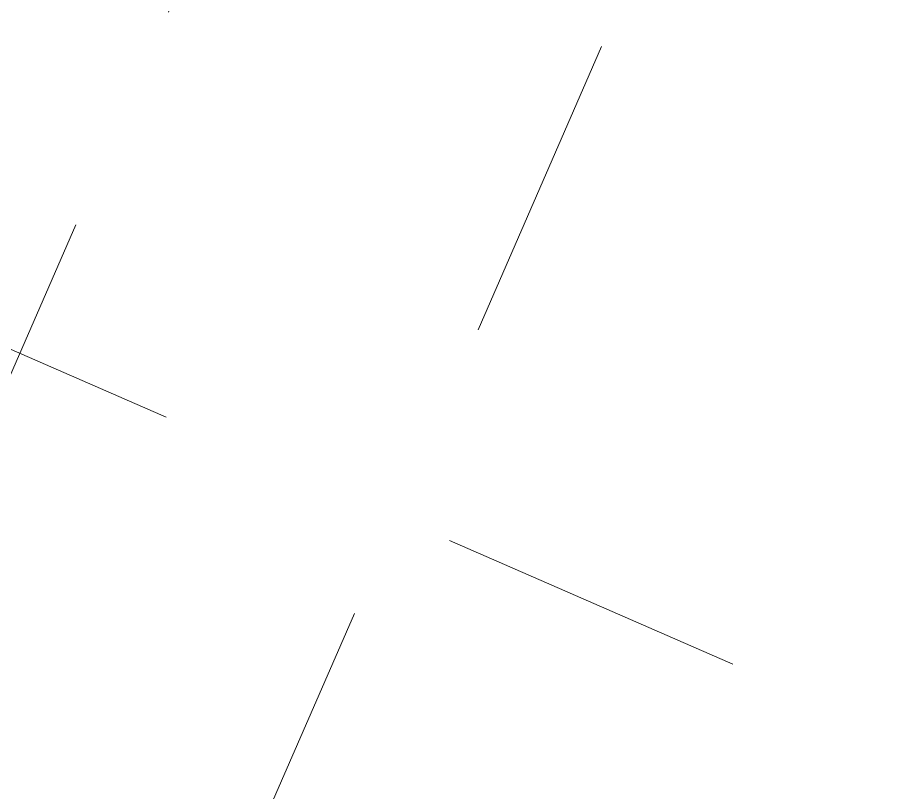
# Model space of a CAD drawing. Header units: millimetres. Extents: x -50172 to 90294, y -80883 to 25069.
# Drawn here: x -22646 to -21844, y -31984 to -31277 of the extents above; entities that cross this region are included whole.
import ezdxf
from ezdxf.enums import TextEntityAlignment as Align

# ---------------------------------------------------------------- set-up
doc = ezdxf.new("R2010")
doc.units = ezdxf.units.MM
doc.header["$MEASUREMENT"] = 0
doc.linetypes.add('Dashed', pattern=[564.444447, 282.222223, -282.222223])
doc.linetypes.add('Double Dashed', pattern=[1093.611073, 529.166651, -211.666656, 141.111112, -211.666656])
doc.layers.add('A-95-MC_Marker_Section_P2.Marker', color=7, linetype='Continuous')
doc.layers.add('New_A-15-MG_Structural_Grid_Phase_2', color=7, linetype='Continuous')
doc.layers.add('A-95-MC_Marker_Section_P2.Marker_Pen_No__1', color=7, linetype='Continuous', lineweight=13)
doc.layers.add('New_A-15-MG_Structural_Grid_Phase_2_Pen_No__222', color=7, linetype='Continuous', lineweight=13, true_color=0x65af33)
doc.styles.add('GENERATED_STYLE_4', font='')
doc.styles.get('GENERATED_STYLE_4').set_extended_font_data('Swis721 BT')

# ---------------------------------------------------------------- blocks, each defined once
blk = doc.blocks.new('Standard grid marker_40')
at = {"layer": 'New_A-15-MG_Structural_Grid_Phase_2_Pen_No__222', "linetype": 'Double Dashed'}
blk.add_line((18745.98, 0), (39496.37, 0), dxfattribs=at)
at = {"layer": 'New_A-15-MG_Structural_Grid_Phase_2_Pen_No__222', "style": 'GENERATED_STYLE_4'}
for tag, p in [('AC_MarkerText_1_0', (-500, 41.18)), ('AC_MarkerText_1_1', (58742.35, 41.18))]:
    blk.add_attdef(tag, text='', height=350, rotation=270, dxfattribs=at).set_placement(p, align=Align.MIDDLE_CENTER)
blk = doc.blocks.new('Cutting Plane_5_1', base_point=(18850.6, -50545.38))
at = {"layer": 'A-95-MC_Marker_Section_P2.Marker_Pen_No__1', "linetype": 'Dashed'}
blk.add_line((-6470.97, -38635.45), (-31881.57, -27555.16), dxfattribs=at)
blk = doc.blocks.new('Cutting Plane_7_1', base_point=(-15692.37, -10945.86))
at = {"layer": 'A-95-MC_Marker_Section_P2.Marker_Pen_No__1', "linetype": 'Dashed'}
blk.add_line((-20307.68, -27164.23), (-38549.43, -68998.36), dxfattribs=at)

msp = doc.modelspace()

# ---------------------------------------------------------------- block references
at = {"layer": 'A-95-MC_Marker_Section_P2.Marker'}
for name, p in [('Cutting Plane_7_1', (-15692.37, -10945.86)), ('Cutting Plane_5_1', (18850.6, -50545.38))]:
    msp.add_blockref(name, p, dxfattribs=at)
at = {"layer": 'New_A-15-MG_Structural_Grid_Phase_2', "color": 8, "linetype": 'Continuous', "lineweight": 15, "zscale": 1000, "rotation": 66.44041158399293}
msp.add_blockref('Standard grid marker_40', (-30734.12, -50137.02), dxfattribs=at)

doc.saveas('drawing.dxf')
